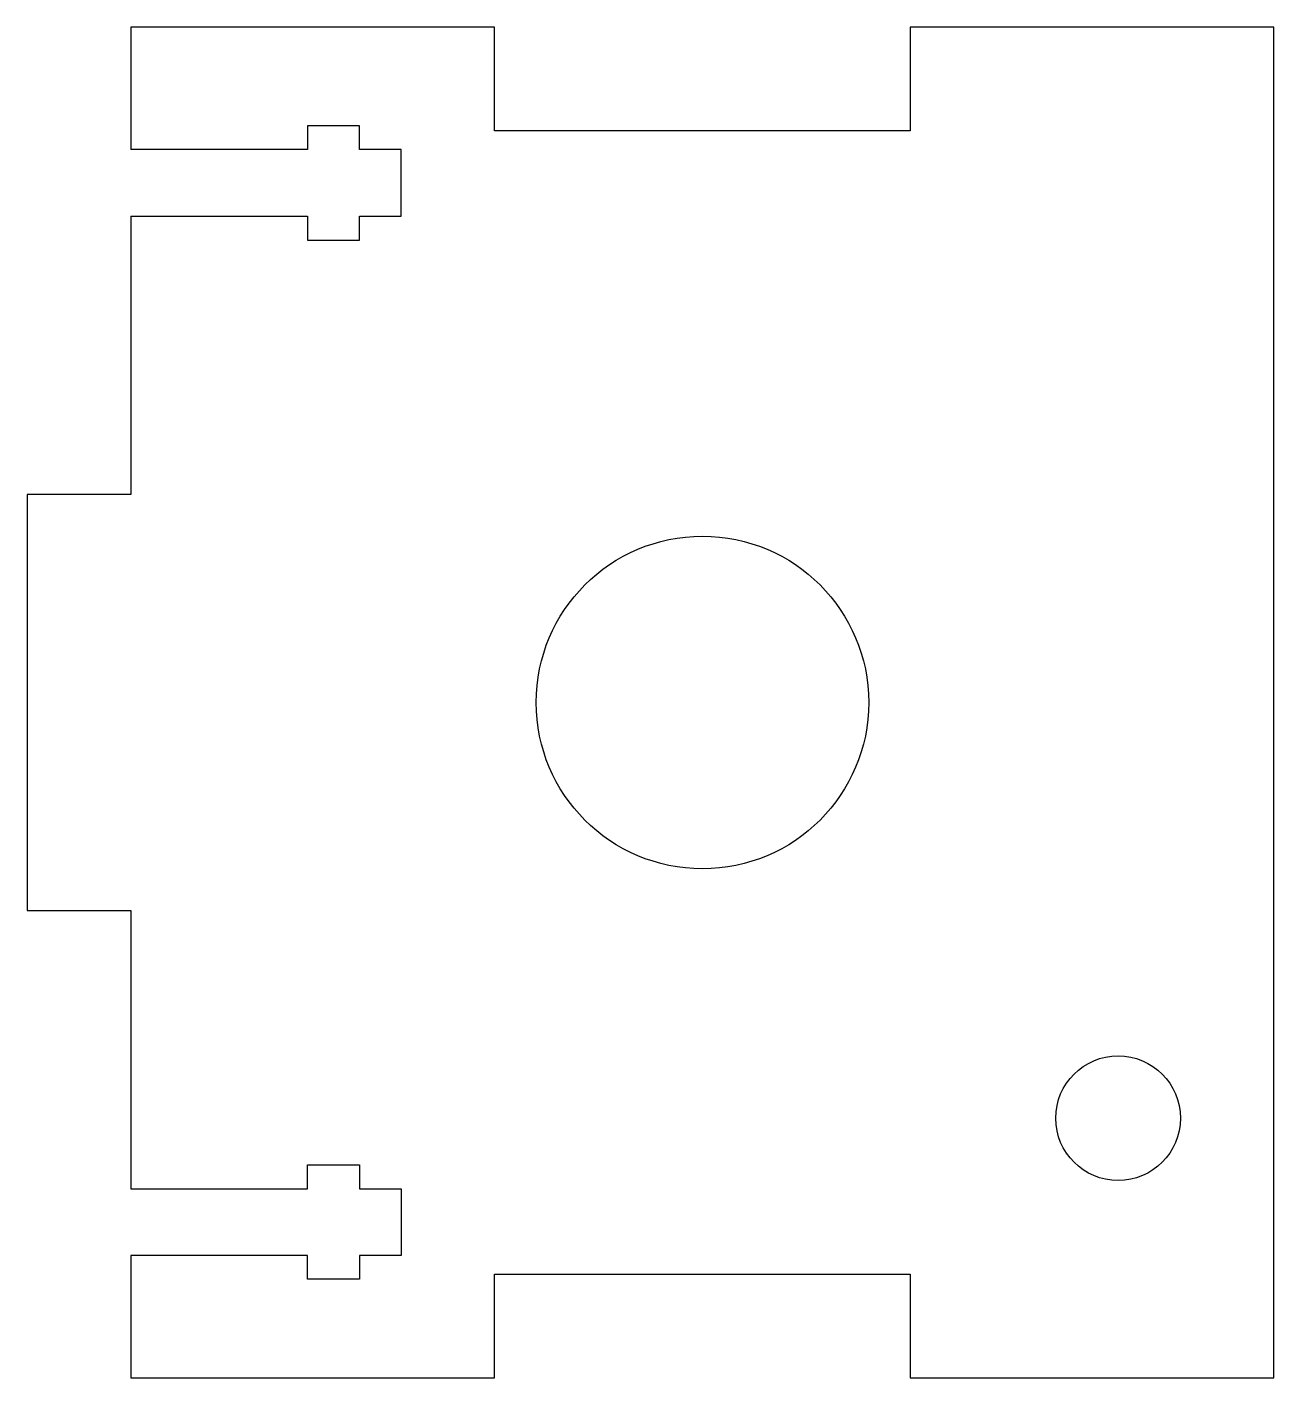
# Model space of a CAD drawing. Header units: millimetres. Extents: x -5 to 55, y -65 to 0.
import ezdxf

# ---------------------------------------------------------------- set-up
doc = ezdxf.new("R2010")
doc.units = ezdxf.units.MM

msp = doc.modelspace()

# ---------------------------------------------------------------- linework, layer by layer
at = {"color": 7, "linetype": 'Continuous', "lineweight": 25}
for p, q in [((17.5, 0), (0, 0)), ((0, 0), (0, -5.9)), ((17.5, -5), (17.5, 0)), ((55, 0), (37.5, 0)), ((37.5, 0), (37.5, -5)), ((55, -65), (55, 0)), ((8.5, -4.75), (8.5, -5.9)), ((11, -4.75), (8.5, -4.75)), ((11, -5.9), (11, -4.75)), ((37.5, -5), (17.5, -5)), ((8.5, -5.9), (0, -5.9)), ((13, -5.9), (11, -5.9)), ((13, -9.1), (13, -5.9)), ((0, -9.1), (8.5, -9.1)), ((0, -9.1), (0, -22.5)), ((8.5, -9.1), (8.5, -10.25)), ((11, -9.1), (13, -9.1)), ((11, -10.25), (11, -9.1)), ((8.5, -10.25), (11, -10.25)), ((0, -22.5), (-5, -22.5)), ((-5, -22.5), (-5, -42.5)), ((-5, -42.5), (0, -42.5)), ((0, -42.5), (0, -55.9)), ((8.5, -55.9), (8.5, -54.75)), ((8.5, -54.75), (11, -54.75)), ((11, -54.75), (11, -55.9)), ((0, -55.9), (8.5, -55.9)), ((11, -55.9), (13, -55.9)), ((13, -55.9), (13, -59.1)), ((8.5, -59.1), (0, -59.1)), ((0, -59.1), (0, -65)), ((8.5, -60.25), (8.5, -59.1)), ((13, -59.1), (11, -59.1)), ((11, -59.1), (11, -60.25)), ((11, -60.25), (8.5, -60.25)), ((17.5, -65), (17.5, -60)), ((17.5, -60), (37.5, -60)), ((37.5, -60), (37.5, -65)), ((0, -65), (17.5, -65)), ((37.5, -65), (55, -65))]:
    msp.add_line(p, q, dxfattribs=at)
for centre, radius in [((27.5, -32.5), 8), ((47.5, -52.5), 3)]:
    msp.add_circle(centre, radius, dxfattribs=at)

doc.saveas('drawing.dxf')
